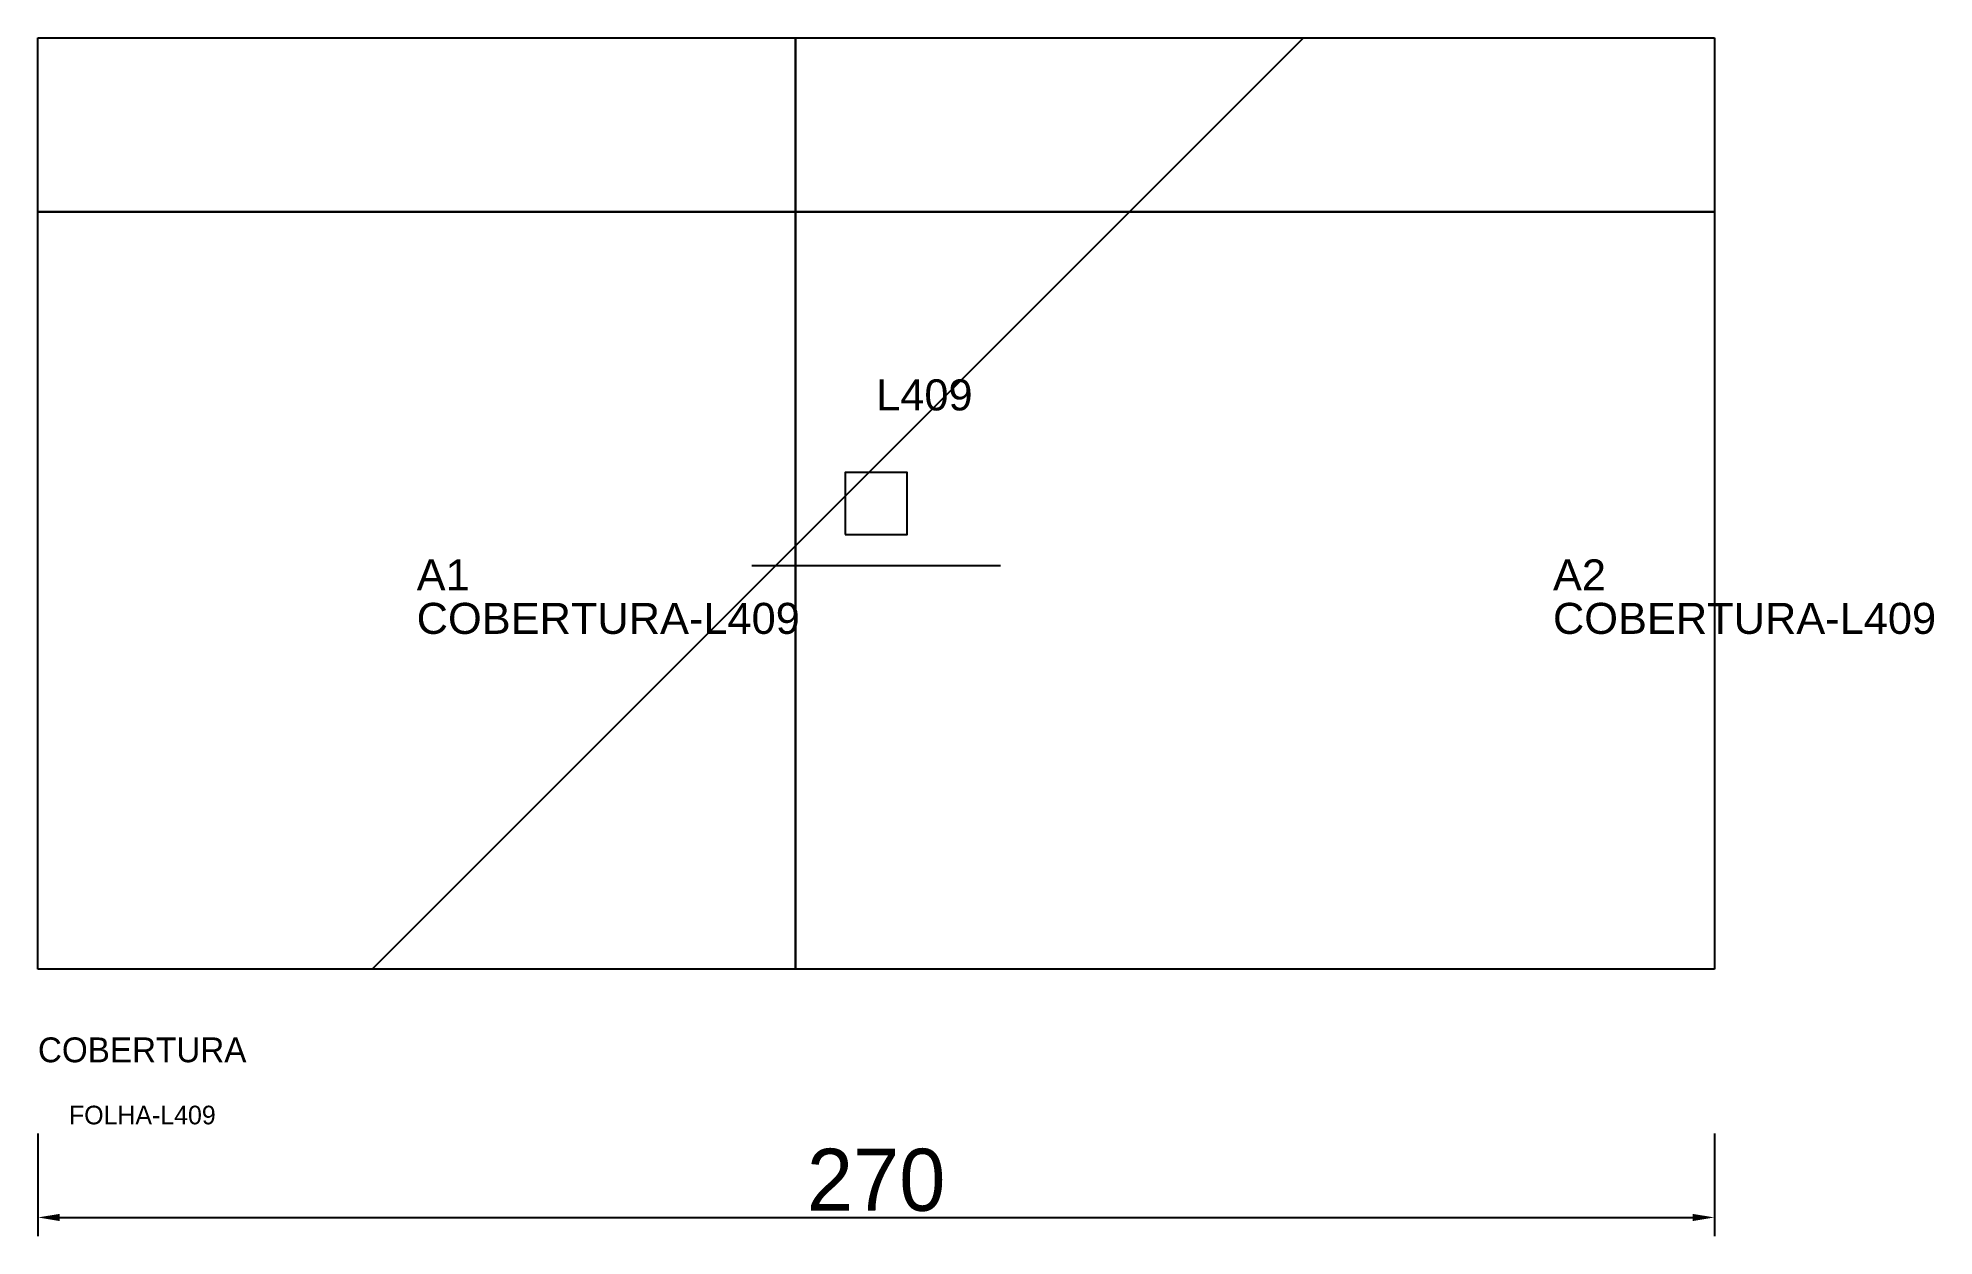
# Model space of a CAD drawing. Header units: metres. Extents: x 222 to 528, y 8 to 202.
import ezdxf

# ---------------------------------------------------------------- set-up
doc = ezdxf.new("R2010")
doc.units = ezdxf.units.M
for name, color, linetype in [('3', 3, 'CONTINUOUS'), ('AUX00', 7, 'CONTINUOUS'), ('COTA', 241, 'CONTINUOUS'), ('FOLHA', 255, 'CONTINUOUS'), ('Hachura', 251, 'CONTINUOUS'), ('NOMENCLATURA', 7, 'CONTINUOUS'), ('Nível', 160, 'CONTINUOUS'), ('Painéis', 200, 'CONTINUOUS'), ('Pilares', 5, 'CONTINUOUS'), ('SARR_2.2x7', 40, 'CONTINUOUS')]:
    doc.layers.add(name, color=color, linetype=linetype)
doc.styles.add('ARIAL', font='Arial.ttf')
doc.styles.add('STR_STANDARD', font='arial.ttf')
doc.dimstyles.new('EZ DXF', dxfattribs={"dimtxt": 10, "dimasz": 3.5, "dimexe": 3, "dimexo": 1.5, "dimgap": 1, "dimtad": 1, "dimdec": 1, "dimdsep": 46, "dimcen": 2.5, "dimazin": 3, "dimtfac": 1, "dimtmove": 0, "dimatfit": 3})

msp = doc.modelspace()

# ---------------------------------------------------------------- hatches: boundary and pattern name
at = {"layer": 'Hachura'}
h = msp.add_hatch(dxfattribs=at)
h.set_pattern_fill('ANSI31', scale=50)
h.paths.add_polyline_path([(222.2, 51.5), (222.2, 201.5), (492.2, 201.5), (492.2, 51.5)])
h = msp.add_hatch(dxfattribs=at)
h.set_pattern_fill('ANSI31', scale=50)
h.paths.add_polyline_path([(222.2, 51.5), (222.2, 201.5), (492.2, 201.5), (492.2, 51.5)])

# ---------------------------------------------------------------- linework, layer by layer
at = {"layer": '3'}
for points in [[(344.2, 51.5), (344.2, 201.5)], [(344.2, 51.5), (344.2, 201.5)], [(222.2, 173.5), (492.2, 173.5)], [(222.2, 173.5), (492.2, 173.5)]]:
    msp.add_lwpolyline(points, close=True, dxfattribs=at)
at = {"layer": 'Painéis', "color": 200}
for p, q in [((222.2, 51.5), (222.2, 201.5)), ((222.2, 201.5), (492.2, 201.5)), ((222.2, 51.5), (222.2, 201.5)), ((222.2, 201.5), (492.2, 201.5)), ((492.2, 201.5), (492.2, 51.5)), ((492.2, 201.5), (492.2, 51.5)), ((492.2, 51.5), (222.2, 51.5)), ((492.2, 51.5), (222.2, 51.5))]:
    msp.add_line(p, q, dxfattribs=at)
at = {"layer": 'Pilares'}
msp.add_lwpolyline([(352.2, 121.5), (362.2, 121.5), (362.2, 131.5), (352.2, 131.5)], close=True, dxfattribs=at)
msp.add_lwpolyline([(352.2, 121.5), (362.2, 121.5), (362.2, 131.5), (352.2, 131.5)], close=True, dxfattribs=at)
at = {"layer": 'SARR_2.2x7'}
msp.add_line((337.2, 116.5), (377.2, 116.5), dxfattribs=at)
msp.add_line((337.2, 116.5), (377.2, 116.5), dxfattribs=at)

# ---------------------------------------------------------------- texts
at = {"layer": '3', "style": 'STR_STANDARD'}
for s, p in [('A1', (283.2, 112.5)), ('A1', (283.2, 112.5)), ('A2', (466.2, 112.5)), ('A2', (466.2, 112.5))]:
    msp.add_text(s, height=5, dxfattribs=at).set_placement(p)
at = {"layer": 'AUX00', "style": 'STR_STANDARD'}
for p in [(283.2, 105.5), (283.2, 105.5), (466.2, 105.5), (466.2, 105.5)]:
    msp.add_text('COBERTURA-L409', height=5, dxfattribs=at).set_placement(p)
at = {"layer": 'FOLHA'}
msp.add_text('FOLHA-L409', height=3, dxfattribs=at).set_placement((227.2, 26.5))
msp.add_text('FOLHA-L409', height=3, dxfattribs=at).set_placement((227.2, 26.5))
at = {"layer": 'NOMENCLATURA', "insert": (357.2, 146.5), "char_height": 5, "attachment_point": 1, "style": 'ARIAL'}
msp.add_mtext('L409', dxfattribs=at)
msp.add_mtext('L409', dxfattribs=at)
at = {"layer": 'Nível'}
msp.add_text('COBERTURA', height=4, dxfattribs=at).set_placement((222.2, 36.5))
msp.add_text('COBERTURA', height=4, dxfattribs=at).set_placement((222.2, 36.5))

# ---------------------------------------------------------------- dimensions: what is measured, and where the dimension line sits
at = {"layer": 'COTA'}
msp.add_linear_dim(base=(222.2, 11.5), p1=(222.2, 26.5), p2=(492.2, 26.5), dimstyle='EZ DXF', dxfattribs=at).render()
msp.add_linear_dim(base=(222.2, 11.5), p1=(222.2, 26.5), p2=(492.2, 26.5), dimstyle='EZ DXF', dxfattribs=at).render()

doc.saveas('drawing.dxf')
